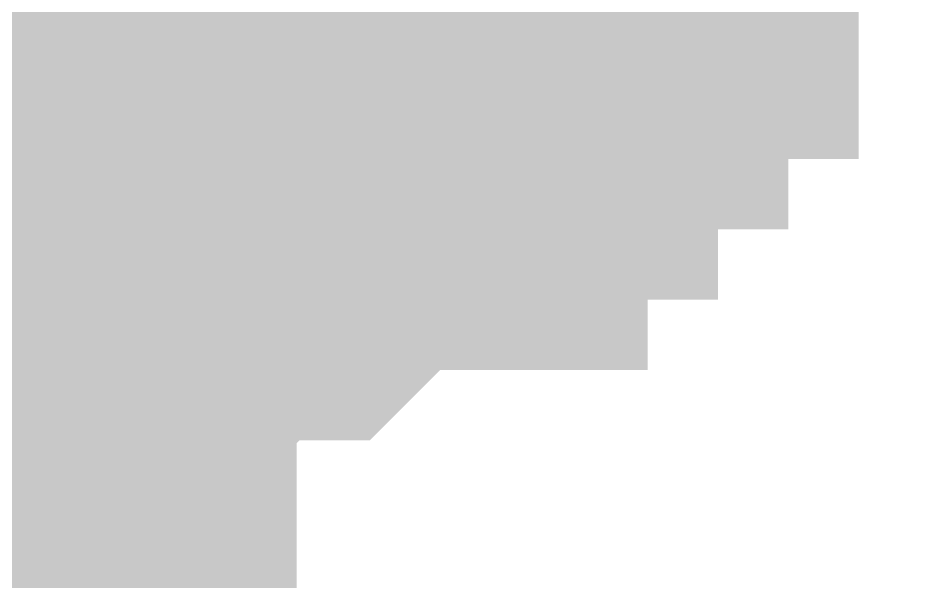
# Model space of a CAD drawing. Header units: inches. Extents: x 0 to 841, y 0 to 594.
# Drawn here: x 790.217 to 790.799, y 421.588 to 421.948 of the extents above; entities that cross this region are included whole.
import ezdxf

# ---------------------------------------------------------------- set-up
doc = ezdxf.new("R2010")
doc.units = ezdxf.units.IN
doc.layers.add('Sheet', color=255, linetype='Continuous')

msp = doc.modelspace()

# ---------------------------------------------------------------- linework, layer by layer
at = {"layer": 'Sheet'}
for points in [[(790.02077, 422.4569, 0.7493, 0.7493, 0), (790.02077, 416.97686, 0.7493, 0.7493, 0)], [(790.64959, 422.14247, 0.29972, 0.29972, 0), (790.64959, 422.09755, 0.29972, 0.29972, 0), (790.64959, 422.09755, 0.29972, 0.29972, 0), (790.60468, 422.05263, 0.29972, 0.29972, 0), (790.60468, 422.00771, 0.29972, 0.29972, 0), (790.55976, 422.00771, 0.29972, 0.29972, 0), (790.55976, 421.9628, 0.29972, 0.29972, 0), (790.51485, 421.9628, 0.29972, 0.29972, 0), (790.51485, 421.91788, 0.29972, 0.29972, 0), (790.46993, 421.91788, 0.29972, 0.29972, 0), (790.46993, 421.87296, 0.29972, 0.29972, 0), (790.42502, 421.87296, 0.29972, 0.29972, 0), (790.3801, 421.82804, 0.29972, 0.29972, 0), (790.3801, 421.82804, 0.29972, 0.29972, 0), (790.33518, 421.82804, 0.29972, 0.29972, 0), (790.29027, 421.78312, 0.29972, 0.29972, 0), (790.29027, 421.78312, 0.29972, 0.29972, 0), (790.24535, 421.78312, 0.29972, 0.29972, 0), (790.20044, 421.7382, 0.29972, 0.29972, 0), (790.15552, 421.7382, 0.29972, 0.29972, 0), (790.11061, 421.7382, 0.29972, 0.29972, 0), (790.11061, 421.7382, 0.29972, 0.29972, 0), (790.06569, 421.7382, 0.29972, 0.29972, 0)], [(790.64959, 422.14247, 0.29972, 0.29972, 0), (790.64959, 422.09755, 0.29972, 0.29972, 0), (790.64959, 422.09755, 0.29972, 0.29972, 0), (790.60468, 422.05263, 0.29972, 0.29972, 0), (790.60468, 422.00771, 0.29972, 0.29972, 0), (790.55976, 422.00771, 0.29972, 0.29972, 0), (790.55976, 421.9628, 0.29972, 0.29972, 0), (790.51485, 421.9628, 0.29972, 0.29972, 0), (790.51485, 421.91788, 0.29972, 0.29972, 0), (790.46993, 421.91788, 0.29972, 0.29972, 0), (790.46993, 421.87296, 0.29972, 0.29972, 0), (790.42502, 421.87296, 0.29972, 0.29972, 0), (790.3801, 421.82804, 0.29972, 0.29972, 0), (790.3801, 421.82804, 0.29972, 0.29972, 0), (790.33518, 421.82804, 0.29972, 0.29972, 0), (790.29027, 421.78312, 0.29972, 0.29972, 0), (790.29027, 421.78312, 0.29972, 0.29972, 0), (790.24535, 421.78312, 0.29972, 0.29972, 0), (790.20044, 421.7382, 0.29972, 0.29972, 0), (790.15552, 421.7382, 0.29972, 0.29972, 0), (790.11061, 421.7382, 0.29972, 0.29972, 0), (790.11061, 421.7382, 0.29972, 0.29972, 0), (790.06569, 421.7382, 0.29972, 0.29972, 0)], [(790.64959, 422.14247, 0.29972, 0.29972, 0), (790.64959, 422.09755, 0.29972, 0.29972, 0), (790.64959, 422.09755, 0.29972, 0.29972, 0), (790.60468, 422.05263, 0.29972, 0.29972, 0), (790.60468, 422.00771, 0.29972, 0.29972, 0), (790.55976, 422.00771, 0.29972, 0.29972, 0), (790.55976, 421.9628, 0.29972, 0.29972, 0), (790.51485, 421.9628, 0.29972, 0.29972, 0), (790.51485, 421.91788, 0.29972, 0.29972, 0), (790.46993, 421.91788, 0.29972, 0.29972, 0), (790.46993, 421.87296, 0.29972, 0.29972, 0), (790.42502, 421.87296, 0.29972, 0.29972, 0), (790.3801, 421.82804, 0.29972, 0.29972, 0), (790.3801, 421.82804, 0.29972, 0.29972, 0), (790.33518, 421.82804, 0.29972, 0.29972, 0), (790.29027, 421.78312, 0.29972, 0.29972, 0), (790.29027, 421.78312, 0.29972, 0.29972, 0), (790.24535, 421.78312, 0.29972, 0.29972, 0), (790.20044, 421.7382, 0.29972, 0.29972, 0), (790.15552, 421.7382, 0.29972, 0.29972, 0), (790.11061, 421.7382, 0.29972, 0.29972, 0), (790.11061, 421.7382, 0.29972, 0.29972, 0), (790.06569, 421.7382, 0.29972, 0.29972, 0)], [(790.64959, 422.14247, 0.29972, 0.29972, 0), (790.64959, 422.09755, 0.29972, 0.29972, 0), (790.64959, 422.09755, 0.29972, 0.29972, 0), (790.60468, 422.05263, 0.29972, 0.29972, 0), (790.60468, 422.00771, 0.29972, 0.29972, 0), (790.55976, 422.00771, 0.29972, 0.29972, 0), (790.55976, 421.9628, 0.29972, 0.29972, 0), (790.51485, 421.9628, 0.29972, 0.29972, 0), (790.51485, 421.91788, 0.29972, 0.29972, 0), (790.46993, 421.91788, 0.29972, 0.29972, 0), (790.46993, 421.87296, 0.29972, 0.29972, 0), (790.42502, 421.87296, 0.29972, 0.29972, 0), (790.3801, 421.82804, 0.29972, 0.29972, 0), (790.3801, 421.82804, 0.29972, 0.29972, 0), (790.33518, 421.82804, 0.29972, 0.29972, 0), (790.29027, 421.78312, 0.29972, 0.29972, 0), (790.29027, 421.78312, 0.29972, 0.29972, 0), (790.24535, 421.78312, 0.29972, 0.29972, 0), (790.20044, 421.7382, 0.29972, 0.29972, 0), (790.15552, 421.7382, 0.29972, 0.29972, 0), (790.11061, 421.7382, 0.29972, 0.29972, 0), (790.11061, 421.7382, 0.29972, 0.29972, 0), (790.06569, 421.7382, 0.29972, 0.29972, 0)], [(790.64959, 422.14247, 0.29972, 0.29972, 0), (790.64959, 422.09755, 0.29972, 0.29972, 0), (790.64959, 422.09755, 0.29972, 0.29972, 0), (790.60468, 422.05263, 0.29972, 0.29972, 0), (790.60468, 422.00771, 0.29972, 0.29972, 0), (790.55976, 422.00771, 0.29972, 0.29972, 0), (790.55976, 421.9628, 0.29972, 0.29972, 0), (790.51485, 421.9628, 0.29972, 0.29972, 0), (790.51485, 421.91788, 0.29972, 0.29972, 0), (790.46993, 421.91788, 0.29972, 0.29972, 0), (790.46993, 421.87296, 0.29972, 0.29972, 0), (790.42502, 421.87296, 0.29972, 0.29972, 0), (790.3801, 421.82804, 0.29972, 0.29972, 0), (790.3801, 421.82804, 0.29972, 0.29972, 0), (790.33518, 421.82804, 0.29972, 0.29972, 0), (790.29027, 421.78312, 0.29972, 0.29972, 0), (790.29027, 421.78312, 0.29972, 0.29972, 0), (790.24535, 421.78312, 0.29972, 0.29972, 0), (790.20044, 421.7382, 0.29972, 0.29972, 0), (790.15552, 421.7382, 0.29972, 0.29972, 0), (790.11061, 421.7382, 0.29972, 0.29972, 0), (790.11061, 421.7382, 0.29972, 0.29972, 0), (790.06569, 421.7382, 0.29972, 0.29972, 0)], [(790.64959, 422.14247, 0.29972, 0.29972, 0), (790.64959, 422.09755, 0.29972, 0.29972, 0), (790.64959, 422.09755, 0.29972, 0.29972, 0), (790.60468, 422.05263, 0.29972, 0.29972, 0), (790.60468, 422.00771, 0.29972, 0.29972, 0), (790.55976, 422.00771, 0.29972, 0.29972, 0), (790.55976, 421.9628, 0.29972, 0.29972, 0), (790.51485, 421.9628, 0.29972, 0.29972, 0), (790.51485, 421.91788, 0.29972, 0.29972, 0), (790.46993, 421.91788, 0.29972, 0.29972, 0), (790.46993, 421.87296, 0.29972, 0.29972, 0), (790.42502, 421.87296, 0.29972, 0.29972, 0), (790.3801, 421.82804, 0.29972, 0.29972, 0), (790.3801, 421.82804, 0.29972, 0.29972, 0), (790.33518, 421.82804, 0.29972, 0.29972, 0), (790.29027, 421.78312, 0.29972, 0.29972, 0), (790.29027, 421.78312, 0.29972, 0.29972, 0), (790.24535, 421.78312, 0.29972, 0.29972, 0), (790.20044, 421.7382, 0.29972, 0.29972, 0), (790.15552, 421.7382, 0.29972, 0.29972, 0), (790.11061, 421.7382, 0.29972, 0.29972, 0), (790.11061, 421.7382, 0.29972, 0.29972, 0), (790.06569, 421.7382, 0.29972, 0.29972, 0)], [(790.3801, 422.14247, 0.29972, 0.29972, 0), (790.3801, 422.09755, 0.29972, 0.29972, 0), (790.33518, 422.09755, 0.29972, 0.29972, 0), (790.33518, 422.09755, 0.29972, 0.29972, 0), (790.33518, 422.05263, 0.29972, 0.29972, 0), (790.29027, 422.05263, 0.29972, 0.29972, 0), (790.29027, 422.05263, 0.29972, 0.29972, 0), (790.24535, 422.00771, 0.29972, 0.29972, 0), (790.24535, 422.00771, 0.29972, 0.29972, 0), (790.20044, 422.00771, 0.29972, 0.29972, 0), (790.20044, 422.00771, 0.29972, 0.29972, 0), (790.15552, 422.00771, 0.29972, 0.29972, 0), (790.15552, 421.9628, 0.29972, 0.29972, 0), (790.11061, 421.9628, 0.29972, 0.29972, 0), (790.11061, 421.9628, 0.29972, 0.29972, 0), (790.06569, 421.9628, 0.29972, 0.29972, 0)], [(790.3801, 422.14247, 0.29972, 0.29972, 0), (790.3801, 422.09755, 0.29972, 0.29972, 0), (790.33518, 422.09755, 0.29972, 0.29972, 0), (790.33518, 422.09755, 0.29972, 0.29972, 0), (790.33518, 422.05263, 0.29972, 0.29972, 0), (790.29027, 422.05263, 0.29972, 0.29972, 0), (790.29027, 422.05263, 0.29972, 0.29972, 0), (790.24535, 422.00771, 0.29972, 0.29972, 0), (790.24535, 422.00771, 0.29972, 0.29972, 0), (790.20044, 422.00771, 0.29972, 0.29972, 0), (790.20044, 422.00771, 0.29972, 0.29972, 0), (790.15552, 422.00771, 0.29972, 0.29972, 0), (790.15552, 421.9628, 0.29972, 0.29972, 0), (790.11061, 421.9628, 0.29972, 0.29972, 0), (790.11061, 421.9628, 0.29972, 0.29972, 0), (790.06569, 421.9628, 0.29972, 0.29972, 0)], [(790.3801, 422.14247, 0.29972, 0.29972, 0), (790.3801, 422.09755, 0.29972, 0.29972, 0), (790.33518, 422.09755, 0.29972, 0.29972, 0), (790.33518, 422.09755, 0.29972, 0.29972, 0), (790.33518, 422.05263, 0.29972, 0.29972, 0), (790.29027, 422.05263, 0.29972, 0.29972, 0), (790.29027, 422.05263, 0.29972, 0.29972, 0), (790.24535, 422.00771, 0.29972, 0.29972, 0), (790.24535, 422.00771, 0.29972, 0.29972, 0), (790.20044, 422.00771, 0.29972, 0.29972, 0), (790.20044, 422.00771, 0.29972, 0.29972, 0), (790.15552, 422.00771, 0.29972, 0.29972, 0), (790.15552, 421.9628, 0.29972, 0.29972, 0), (790.11061, 421.9628, 0.29972, 0.29972, 0), (790.11061, 421.9628, 0.29972, 0.29972, 0), (790.06569, 421.9628, 0.29972, 0.29972, 0)], [(790.3801, 422.14247, 0.29972, 0.29972, 0), (790.3801, 422.09755, 0.29972, 0.29972, 0), (790.33518, 422.09755, 0.29972, 0.29972, 0), (790.33518, 422.09755, 0.29972, 0.29972, 0), (790.33518, 422.05263, 0.29972, 0.29972, 0), (790.29027, 422.05263, 0.29972, 0.29972, 0), (790.29027, 422.05263, 0.29972, 0.29972, 0), (790.24535, 422.00771, 0.29972, 0.29972, 0), (790.24535, 422.00771, 0.29972, 0.29972, 0), (790.20044, 422.00771, 0.29972, 0.29972, 0), (790.20044, 422.00771, 0.29972, 0.29972, 0), (790.15552, 422.00771, 0.29972, 0.29972, 0), (790.15552, 421.9628, 0.29972, 0.29972, 0), (790.11061, 421.9628, 0.29972, 0.29972, 0), (790.11061, 421.9628, 0.29972, 0.29972, 0), (790.06569, 421.9628, 0.29972, 0.29972, 0)], [(790.55976, 422.00771, 0.09906, 0.09906, 0), (790.55976, 421.9628, 0.09906, 0.09906, 0), (790.51485, 421.9628, 0.09906, 0.09906, 0), (790.51485, 421.91788, 0.09906, 0.09906, 0), (790.46993, 421.91788, 0.09906, 0.09906, 0), (790.46993, 421.87296, 0.09906, 0.09906, 0), (790.42502, 421.87296, 0.09906, 0.09906, 0), (790.3801, 421.82804, 0.09906, 0.09906, 0), (790.3801, 421.82804, 0.09906, 0.09906, 0), (790.33518, 421.82804, 0.09906, 0.09906, 0), (790.29027, 421.78312, 0.09906, 0.09906, 0), (790.29027, 421.78312, 0.09906, 0.09906, 0), (790.24535, 421.78312, 0.09906, 0.09906, 0), (790.20044, 421.7382, 0.09906, 0.09906, 0), (790.15552, 421.7382, 0.09906, 0.09906, 0)], [(790.55976, 422.00771, 0.09906, 0.09906, 0), (790.55976, 421.9628, 0.09906, 0.09906, 0), (790.51485, 421.9628, 0.09906, 0.09906, 0), (790.51485, 421.91788, 0.09906, 0.09906, 0), (790.46993, 421.91788, 0.09906, 0.09906, 0), (790.46993, 421.87296, 0.09906, 0.09906, 0), (790.42502, 421.87296, 0.09906, 0.09906, 0), (790.3801, 421.82804, 0.09906, 0.09906, 0), (790.3801, 421.82804, 0.09906, 0.09906, 0), (790.33518, 421.82804, 0.09906, 0.09906, 0), (790.29027, 421.78312, 0.09906, 0.09906, 0), (790.29027, 421.78312, 0.09906, 0.09906, 0), (790.24535, 421.78312, 0.09906, 0.09906, 0), (790.20044, 421.7382, 0.09906, 0.09906, 0), (790.15552, 421.7382, 0.09906, 0.09906, 0)], [(790.55976, 422.00771, 0.09906, 0.09906, 0), (790.55976, 421.9628, 0.09906, 0.09906, 0), (790.51485, 421.9628, 0.09906, 0.09906, 0), (790.51485, 421.91788, 0.09906, 0.09906, 0), (790.46993, 421.91788, 0.09906, 0.09906, 0), (790.46993, 421.87296, 0.09906, 0.09906, 0), (790.42502, 421.87296, 0.09906, 0.09906, 0), (790.3801, 421.82804, 0.09906, 0.09906, 0), (790.3801, 421.82804, 0.09906, 0.09906, 0), (790.33518, 421.82804, 0.09906, 0.09906, 0), (790.29027, 421.78312, 0.09906, 0.09906, 0), (790.29027, 421.78312, 0.09906, 0.09906, 0), (790.24535, 421.78312, 0.09906, 0.09906, 0), (790.20044, 421.7382, 0.09906, 0.09906, 0), (790.15552, 421.7382, 0.09906, 0.09906, 0)], [(790.55976, 422.00771, 0.09906, 0.09906, 0), (790.55976, 421.9628, 0.09906, 0.09906, 0), (790.51485, 421.9628, 0.09906, 0.09906, 0), (790.51485, 421.91788, 0.09906, 0.09906, 0), (790.46993, 421.91788, 0.09906, 0.09906, 0), (790.46993, 421.87296, 0.09906, 0.09906, 0), (790.42502, 421.87296, 0.09906, 0.09906, 0), (790.3801, 421.82804, 0.09906, 0.09906, 0), (790.3801, 421.82804, 0.09906, 0.09906, 0), (790.33518, 421.82804, 0.09906, 0.09906, 0), (790.29027, 421.78312, 0.09906, 0.09906, 0), (790.29027, 421.78312, 0.09906, 0.09906, 0), (790.24535, 421.78312, 0.09906, 0.09906, 0), (790.20044, 421.7382, 0.09906, 0.09906, 0), (790.15552, 421.7382, 0.09906, 0.09906, 0)], [(790.55976, 422.00771, 0.09906, 0.09906, 0), (790.55976, 421.9628, 0.09906, 0.09906, 0), (790.51485, 421.9628, 0.09906, 0.09906, 0), (790.51485, 421.91788, 0.09906, 0.09906, 0), (790.46993, 421.91788, 0.09906, 0.09906, 0), (790.46993, 421.87296, 0.09906, 0.09906, 0), (790.42502, 421.87296, 0.09906, 0.09906, 0), (790.3801, 421.82804, 0.09906, 0.09906, 0), (790.3801, 421.82804, 0.09906, 0.09906, 0), (790.33518, 421.82804, 0.09906, 0.09906, 0), (790.29027, 421.78312, 0.09906, 0.09906, 0), (790.29027, 421.78312, 0.09906, 0.09906, 0), (790.24535, 421.78312, 0.09906, 0.09906, 0), (790.20044, 421.7382, 0.09906, 0.09906, 0), (790.15552, 421.7382, 0.09906, 0.09906, 0)], [(790.55976, 422.00771, 0.09906, 0.09906, 0), (790.55976, 421.9628, 0.09906, 0.09906, 0), (790.51485, 421.9628, 0.09906, 0.09906, 0), (790.51485, 421.91788, 0.09906, 0.09906, 0), (790.46993, 421.91788, 0.09906, 0.09906, 0), (790.46993, 421.87296, 0.09906, 0.09906, 0), (790.42502, 421.87296, 0.09906, 0.09906, 0), (790.3801, 421.82804, 0.09906, 0.09906, 0), (790.3801, 421.82804, 0.09906, 0.09906, 0), (790.33518, 421.82804, 0.09906, 0.09906, 0), (790.29027, 421.78312, 0.09906, 0.09906, 0), (790.29027, 421.78312, 0.09906, 0.09906, 0), (790.24535, 421.78312, 0.09906, 0.09906, 0), (790.20044, 421.7382, 0.09906, 0.09906, 0), (790.15552, 421.7382, 0.09906, 0.09906, 0)]]:
    msp.add_lwpolyline(points, format="xyseb", dxfattribs=at)

doc.saveas('drawing.dxf')
